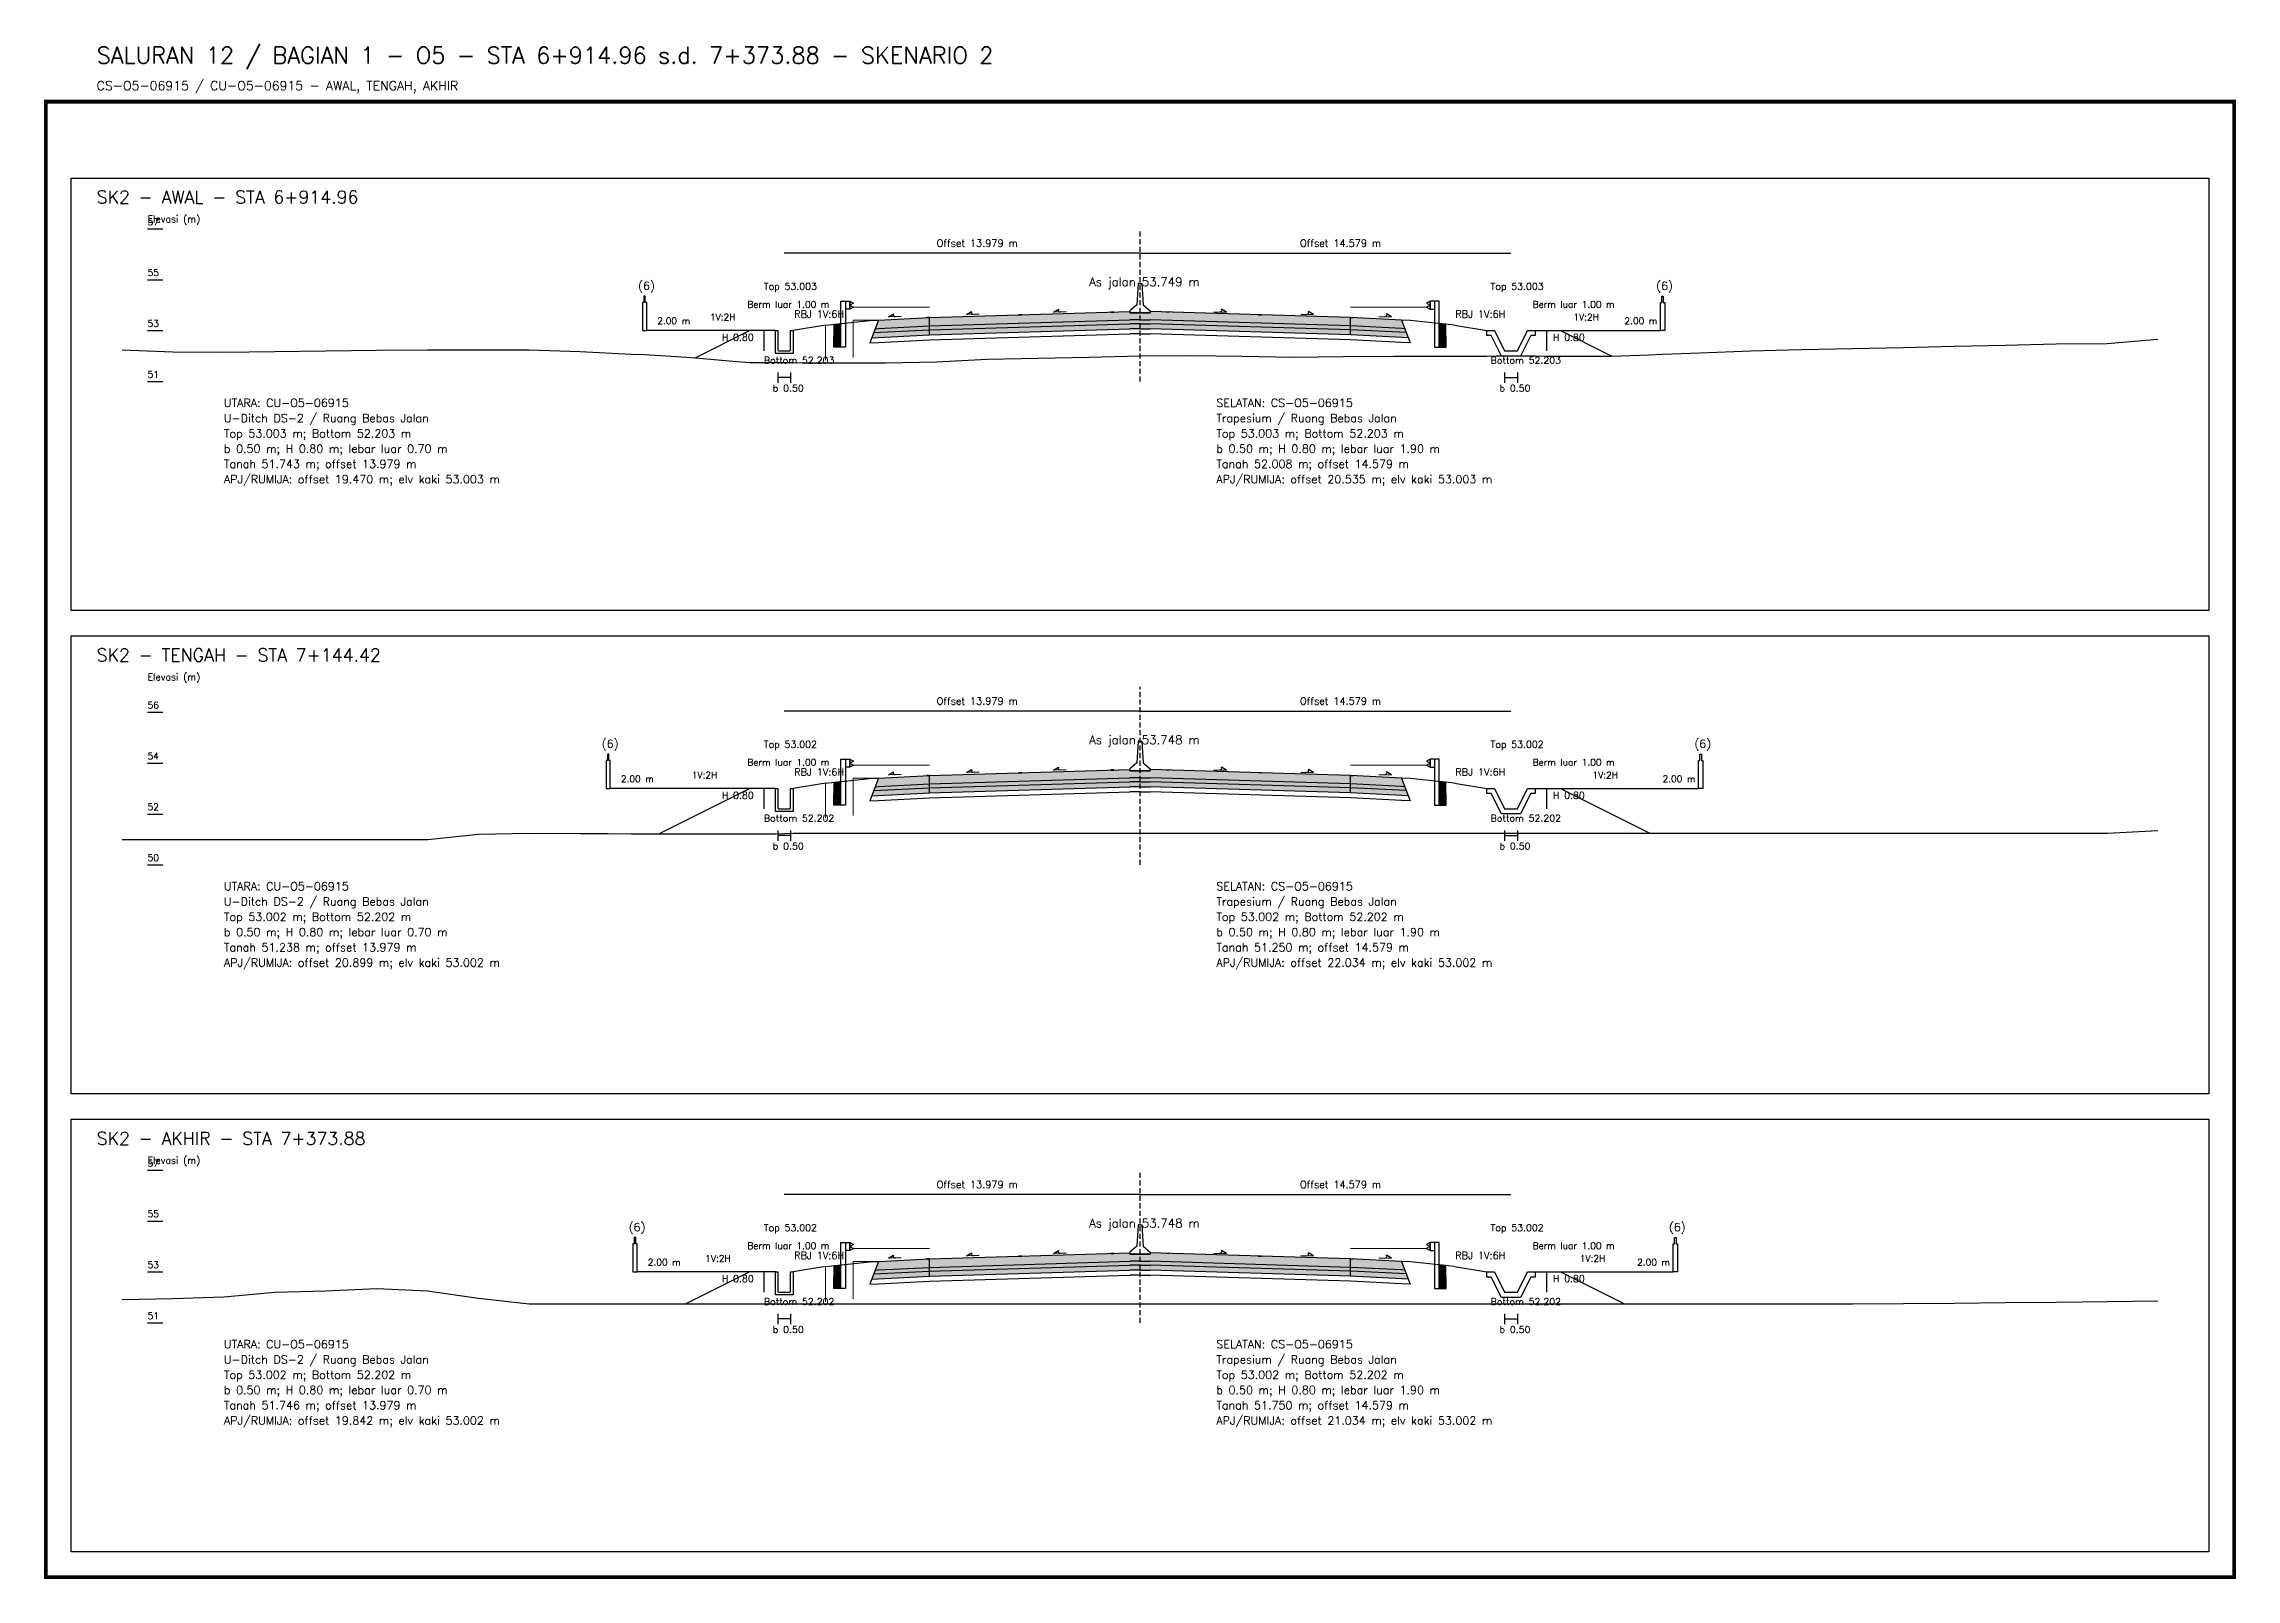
# Model space of a CAD drawing. Header units: metres. Extents: x -24715 to -24517, y 27498 to 30841.
# Drawn here: x -24603 to -24516.9, y 30506.7 to 30567.1 of the extents above; entities that cross this region are included whole.
import ezdxf

# ---------------------------------------------------------------- set-up
doc = ezdxf.new("R2010")
doc.units = ezdxf.units.M
doc.linetypes.add('PS_DASH', pattern=[0.3, 0.2, -0.1])
for name, color, linetype, lineweight in [('Dimensi', 230, 'Continuous', 20), ('GRS-ARSIR (HATCH)', 8, 'Continuous', 9), ('Guardrail', 20, 'Continuous', 30), ('HATCH - Beton ramping', 210, 'Continuous', 9), ('HATCH - LFA', 30, 'Continuous', 9), ('HATCH - Pavement', 50, 'Continuous', 9), ('Marka', 20, 'Continuous', 30), ('POT_ALL_GROUP', 2, 'Continuous', 70)]:
    doc.layers.add(name, color=color, linetype=linetype, lineweight=lineweight)
for name, color, linetype in [('POT_ALL_APJ', 2, 'Continuous'), ('POT_ALL_BORDER', 8, 'Continuous'), ('POT_ALL_CHANNEL2', 7, 'Continuous'), ('POT_ALL_DIM', 7, 'Continuous'), ('POT_ALL_GROUND', 1, 'Continuous'), ('POT_ALL_GUIDE', 8, 'Continuous'), ('POT_ALL_ROAD', 4, 'Continuous')]:
    doc.layers.add(name, color=color, linetype=linetype)
doc.styles.get("Standard").update_dxf_attribs({"font": 'simplex.shx'})

# ---------------------------------------------------------------- blocks, each defined once
blk = doc.blocks.new('JALAN_ASLI_TIPIKAL_2OKT_METER')
at = {"layer": 'Guardrail', "lineweight": 9}
h = blk.add_hatch(dxfattribs=at)
h.set_pattern_fill('JIS_LC_20', color=256, scale=0.002)
h.set_pattern_definition([(45, (-29.65569, -21.99233), (-0.02828427, 0.02828427), []), (45, (-29.65489, -21.99233), (-0.02828427, 0.02828427), [])])
h.paths.add_polyline_path([(-12.025, -1.394), (-11.753, -1.394), (-11.753, -0.471), (-12.018, -0.498)])
h = blk.add_hatch(dxfattribs=at)
h.set_pattern_fill('JIS_LC_20', color=256, scale=0.002)
h.set_pattern_definition([(45, (-29.40569, -21.99233), (-0.02828427, 0.02828427), []), (45, (-29.40489, -21.99233), (-0.02828427, 0.02828427), [])])
h.paths.add_polyline_path([(12.018, -0.498), (11.753, -0.471), (11.753, -1.394), (12.025, -1.394)])
at = {"layer": 'HATCH - Beton ramping'}
h = blk.add_hatch(dxfattribs=at)
h.set_pattern_fill('AR-CONC', color=256, scale=0.0005)
h.set_pattern_definition([(50, (-28.949556, -21.99233), (0.09109233, -0.00796954), [0.009525, -0.104775]), (355, (-28.94956, -21.99233), (-0.0176217, 0.09552842), [0.00762, -0.0838203]), (100.45144, (-28.941965, -21.992995), (0.07347062, 0.08755888), [0.008095, -0.08904512]), (46.1842, (-28.94956, -21.96693), (0.13553952, -0.02102116), [0.0142875, -0.1571625]), (96.63556, (-28.93826, -21.96868), (0.11870207, 0.12371306), [0.0121425, -0.1335678]), (351.18415, (-28.94956, -21.96693), (0.11870207, 0.12371306), [0.01143, -0.12572987]), (21, (-28.936856, -21.97328), (0.0758072, -0.0511326), [0.009525, -0.104775]), (326, (-28.93686, -21.97328), (0.03090101, 0.09209398), [0.00762, -0.08382]), (71.45144, (-28.93054, -21.97754), (0.1067082, 0.04096138), [0.008095, -0.08904497]), (37.5, (-28.949556, -21.99233), (0.001544302, 0.04227752), [0, -0.082804, 0, -0.08509, 0, -0.0841375]), (7.5, (-28.949556, -21.99233), (0.03340983, 0.05009029), [0, -0.048514, 0, -0.080899, 0, -0.0320675]), (327.5, (-28.977877, -21.99233), (0.067795298, -0.002864372), [0, -0.03175, 0, -0.09906, 0, -0.131445]), (317.5, (-28.990577, -21.99233), (0.07406459, 0.01271325), [0, -0.041275, 0, -0.065786, 0, -0.093345])])
h.paths.add_polyline_path([(-8.27, -0.566), (-10.401, -0.666), (-10.461, -0.826), (-8.27, -0.716)])
h.paths.add_polyline_path([(-0.4, -0.48), (0, -0.48), (0, -0.33), (-0.4, -0.33), (-8.27, -0.566), (-8.27, -0.716)])
h = blk.add_hatch(dxfattribs=at)
h.set_pattern_fill('AR-CONC', color=256, scale=0.0005)
h.set_pattern_definition([(50, (-28.699556, -21.99233), (0.09109233, -0.00796954), [0.009525, -0.104775]), (355, (-28.69956, -21.99233), (-0.01762171, 0.09552842), [0.00762, -0.0838203]), (100.45144, (-28.691965, -21.992995), (0.07347062, 0.08755888), [0.008095, -0.08904512]), (46.1842, (-28.69956, -21.96693), (0.13553952, -0.02102116), [0.0142875, -0.1571625]), (96.63556, (-28.68826, -21.96868), (0.11870207, 0.12371306), [0.0121425, -0.1335678]), (351.18415, (-28.69956, -21.96693), (0.11870207, 0.12371306), [0.01143, -0.12572987]), (21, (-28.686856, -21.97328), (0.0758072, -0.0511326), [0.009525, -0.104775]), (326, (-28.68686, -21.97328), (0.03090101, 0.09209398), [0.00762, -0.08382]), (71.45144, (-28.68054, -21.97754), (0.10670821, 0.04096138), [0.008095, -0.08904497]), (37.5, (-28.699556, -21.99233), (0.001544302, 0.04227752), [0, -0.082804, 0, -0.08509, 0, -0.0841375]), (7.5, (-28.699556, -21.99233), (0.03340983, 0.050090287), [0, -0.048514, 0, -0.080899, 0, -0.0320675]), (327.5, (-28.727877, -21.99233), (0.067795298, -0.002864372), [0, -0.03175, 0, -0.09906, 0, -0.131445]), (317.5, (-28.740577, -21.99233), (0.07406459, 0.012713246), [0, -0.041275, 0, -0.065786, 0, -0.093345])])
h.paths.add_polyline_path([(8.27, -0.566), (10.401, -0.666), (10.461, -0.826), (8.27, -0.716)])
h.paths.add_polyline_path([(0.4, -0.48), (0, -0.48), (0, -0.33), (0.4, -0.33), (8.27, -0.566), (8.27, -0.716)])
at = {"layer": 'HATCH - LFA'}
h = blk.add_hatch(dxfattribs=at)
h.set_pattern_fill('GRAVEL', color=256, scale=0.0075)
h.set_pattern_definition([(228.012788, (-28.812396, -21.801831), (-1.524, -1.7145), [0.0256291, -2.5372863]), (184.96974, (-28.829541, -21.820881), (2.2859999991, 0.1905000109), [0.04398035, -4.3540537]), (132.510447, (-28.873356, -21.824691), (1.9050000008, -2.0954999993), [0.0310111, -3.0701042]), (267.27369, (-28.947651, -21.872316), (0.1905000004, 3.81), [0.0400503, -3.9649828]), (292.833654, (-28.949556, -21.912321), (-0.9525, 2.286), [0.0392725, -3.8879856]), (357.27369, (-28.934316, -21.948516), (-3.81, 0.1905000004), [0.0400503, -3.9649828]), (37.69424, (-28.894311, -21.950421), (-2.4764999999, -1.9050000001), [0.0529645, -5.24348365]), (72.255328, (-28.852401, -21.918036), (1.3335000004, 4.1909999999), [0.050004, -4.95039425]), (121.429566, (-28.837161, -21.870411), (-1.5240000002, 2.4764999999), [0.040186, -3.9784159]), (175.23636, (-28.858116, -21.836121), (2.0955, -0.1905), [0.0458785, -2.2480453]), (222.397438, (-28.903836, -21.832311), (-2.2859999999, -2.0955000001), [0.05933084, -5.8737579]), (138.814075, (-28.759056, -21.874221), (-1.3335, 1.143), [0.0202503, -2.0047924]), (171.469234, (-28.774296, -21.860886), (2.4765, -0.3809999996), [0.03852615, -3.8140979]), (225, (-28.8124, -21.85517), (0, -0.1905), [0.0269407, -0.242467]), (203.19859, (-28.82573, -21.832311), (0.9525, 0.381), [0.0145081, -1.4362967]), (291.80141, (-28.839066, -21.838026), (-0.1905, 0.5715), [0.0205174, -1.0053565]), (30.96376, (-28.831446, -21.857076), (0.5715, 0.381), [0.033324, -1.0774724]), (161.56505, (-28.80287, -21.83993), (0.381, -0.1905), [0.0240965, -0.5783174]), (16.38954, (-28.949556, -21.838026), (1.905, 0.5715), [0.0337566, -3.341912]), (70.346176, (-28.917171, -21.828501), (-0.762, -2.0955), [0.0283199, -2.8036662]), (293.19859, (-28.80287, -21.801831), (-0.381, 0.9525), [0.029016, -1.4217888]), (343.61046, (-28.791441, -21.828501), (-1.905, 0.5715), [0.0337566, -3.341912]), (339.443955, (-28.949556, -21.956136), (-0.9525, 0.381), [0.0325526, -1.5950801]), (294.77514, (-28.919076, -21.967566), (-0.952500001, 2.0954999995), [0.0272754, -2.7002695]), (66.80141, (-28.800966, -21.992331), (0.381, 0.9525), [0.029016, -1.4217888]), (17.354025, (-28.789536, -21.965661), (-2.4765, -0.762), [0.0319337, -3.1614282]), (69.443955, (-28.89431, -21.992331), (-0.381, -0.9525), [0.0162763, -1.6113564]), (101.30993, (-28.812396, -21.99233), (-0.1905, 0.762), [0.0097136, -0.9616496]), (165.96376, (-28.8143, -21.982806), (0.5715, -0.1905), [0.0392725, -0.7461791]), (186.009006, (-28.852401, -21.973281), (1.905, 0.1905), [0.036395, -3.6031024]), (303.69007, (-28.831446, -21.87422), (-0.1905, 0.381), [0.0274743, -0.6593832]), (353.157227, (-28.816206, -21.897081), (3.2385, -0.3809999998), [0.0479668, -4.7487007]), (60.945396, (-28.76858, -21.902796), (-0.762, -1.3335), [0.0196131, -1.9417044]), (90, (-28.75906, -21.88565), (-0.1905, 0.1905), [0.01143, -0.17907]), (120.256437, (-28.856211, -21.967566), (0.762, -1.3335), [0.026465, -2.6200456]), (48.012787, (-28.869546, -21.944706), (1.524, 1.7145), [0.0512582, -2.5116572]), (0, (-28.83526, -21.9066), (0.1905, 0.1905), [0.04953, -0.14097]), (325.304846, (-28.785726, -21.906606), (1.9050000007, -1.333499999), [0.0301207, -2.9819488]), (254.0546, (-28.76096, -21.92375), (-0.1905, -0.762), [0.0277372, -1.3591238]), (207.645975, (-28.768581, -21.950421), (-3.6195000001, -1.9049999997), [0.0451609, -4.4709348]), (175.426079, (-28.808586, -21.971376), (-2.4765, 0.1905), [0.0477772, -4.7299385])])
h.paths.add_polyline_path([(-8.27, -0.716), (-10.461, -0.826), (-10.54, -1.03), (-8.27, -0.916)])
h.paths.add_polyline_path([(-0.4, -0.68), (0, -0.68), (0, -0.48), (-0.4, -0.48), (-8.27, -0.716), (-8.27, -0.916)])
h = blk.add_hatch(dxfattribs=at)
h.set_pattern_fill('GRAVEL', color=256, scale=0.0075)
h.set_pattern_definition([(228.012788, (-28.562396, -21.801831), (-1.524, -1.7145), [0.0256291, -2.5372863]), (184.96974, (-28.579541, -21.820881), (2.2859999991, 0.1905000109), [0.04398035, -4.3540537]), (132.510447, (-28.623356, -21.824691), (1.9050000008, -2.0954999993), [0.0310111, -3.0701042]), (267.27369, (-28.697651, -21.872316), (0.1905000004, 3.81), [0.04005034, -3.9649828]), (292.833654, (-28.699556, -21.912321), (-0.9525, 2.286), [0.0392725, -3.8879856]), (357.27369, (-28.684316, -21.948516), (-3.81, 0.1905000004), [0.04005034, -3.9649828]), (37.69424, (-28.644311, -21.950421), (-2.4764999999, -1.9050000001), [0.0529645, -5.24348365]), (72.255328, (-28.602401, -21.918036), (1.3335000004, 4.1909999999), [0.050004, -4.95039425]), (121.429566, (-28.587161, -21.870411), (-1.5240000002, 2.4764999999), [0.040186, -3.9784159]), (175.23636, (-28.608116, -21.836121), (2.0955, -0.1905000003), [0.0458785, -2.2480453]), (222.397438, (-28.653836, -21.832311), (-2.2859999999, -2.0955000001), [0.05933084, -5.87375794]), (138.814075, (-28.509056, -21.874221), (-1.3335, 1.143), [0.02025034, -2.0047924]), (171.469234, (-28.524296, -21.860886), (2.4765, -0.3809999996), [0.03852615, -3.8140979]), (225, (-28.5624, -21.85517), (0, -0.1905), [0.0269407, -0.242467]), (203.19859, (-28.57573, -21.832311), (0.9525, 0.381), [0.0145081, -1.4362967]), (291.80141, (-28.589066, -21.838026), (-0.1905, 0.5715), [0.0205174, -1.0053565]), (30.96376, (-28.581446, -21.857076), (0.5715, 0.381), [0.033324, -1.0774724]), (161.56505, (-28.55287, -21.83993), (0.381, -0.1905), [0.0240965, -0.57831736]), (16.38954, (-28.699556, -21.838026), (1.905, 0.5715), [0.0337566, -3.341912]), (70.346176, (-28.667171, -21.828501), (-0.762, -2.0955), [0.0283199, -2.8036662]), (293.19859, (-28.55287, -21.801831), (-0.381, 0.9525), [0.029016, -1.4217888]), (343.61046, (-28.541441, -21.828501), (-1.905, 0.5714999999), [0.0337566, -3.341912]), (339.443955, (-28.699556, -21.956136), (-0.9525, 0.381), [0.03255264, -1.5950801]), (294.77514, (-28.669076, -21.967566), (-0.952500001, 2.0954999995), [0.0272754, -2.7002695]), (66.80141, (-28.550966, -21.992331), (0.381, 0.9525), [0.029016, -1.4217888]), (17.354025, (-28.539536, -21.965661), (-2.4765, -0.7620000002), [0.0319337, -3.1614282]), (69.443955, (-28.64431, -21.992331), (-0.381, -0.9525), [0.0162763, -1.6113564]), (101.30993, (-28.562396, -21.99233), (-0.1905, 0.762), [0.0097136, -0.9616496]), (165.96376, (-28.5643, -21.982806), (0.5715, -0.1905), [0.0392725, -0.7461791]), (186.009006, (-28.602401, -21.973281), (1.905, 0.1905), [0.036395, -3.6031024]), (303.69007, (-28.581446, -21.87422), (-0.1905, 0.381), [0.0274743, -0.6593832]), (353.157227, (-28.566206, -21.897081), (3.2385, -0.3809999998), [0.04796676, -4.7487007]), (60.945396, (-28.51858, -21.902796), (-0.762, -1.3335), [0.0196131, -1.9417044]), (90, (-28.50906, -21.88565), (-0.1905, 0.1905), [0.01143, -0.17907]), (120.256437, (-28.606211, -21.967566), (0.762, -1.3335), [0.026465, -2.62004556]), (48.012787, (-28.619546, -21.944706), (1.524, 1.7145), [0.0512582, -2.5116572]), (0, (-28.58526, -21.9066), (0.1905, 0.1905), [0.04953, -0.14097]), (325.304846, (-28.535726, -21.906606), (1.9050000007, -1.333499999), [0.0301207, -2.98194875]), (254.054604, (-28.51096, -21.92375), (-0.1905, -0.762), [0.0277372, -1.35912375]), (207.645975, (-28.518581, -21.950421), (-3.6195000001, -1.9049999997), [0.0451609, -4.4709348]), (175.426079, (-28.558586, -21.971376), (-2.4765, 0.1905), [0.0477772, -4.7299385])])
h.paths.add_polyline_path([(8.27, -0.716), (10.461, -0.826), (10.54, -1.03), (8.27, -0.916)])
h.paths.add_polyline_path([(0.4, -0.68), (0, -0.68), (0, -0.48), (0.4, -0.48), (8.27, -0.716), (8.27, -0.916)])
at = {"layer": 'HATCH - Pavement'}
h = blk.add_hatch(dxfattribs=at)
h.set_pattern_fill('AR-CONC', color=256, scale=0.001)
h.set_pattern_definition([(50, (-89.43046, -52.62889), (0.18218467, -0.01593909), [0.01905, -0.20955]), (355, (-89.43046, -52.6289), (-0.03524342, 0.19105685), [0.01524, -0.1676406]), (100.45144, (-89.41528, -52.63022), (0.14694125, 0.17511775), [0.01619, -0.17809024]), (46.1842, (-89.43046, -52.5781), (0.27107904, -0.04204233), [0.028575, -0.314325]), (96.63556, (-89.40787, -52.5816), (0.23740413, 0.2474261), [0.024285, -0.2671356]), (351.18415, (-89.43046, -52.5781), (0.2374041, 0.2474261), [0.02286, -0.2514597]), (21, (-89.40506, -52.59079), (0.1516144, -0.1022652), [0.01905, -0.20955]), (326, (-89.40506, -52.5908), (0.06180203, 0.18418797), [0.01524, -0.16764]), (71.45144, (-89.39243, -52.59931), (0.21341642, 0.08192277), [0.01619, -0.17808994]), (37.5, (-89.43046, -52.62889), (0.003088603, 0.08455504), [0, -0.165608, 0, -0.17018, 0, -0.168275]), (7.5, (-89.43046, -52.62889), (0.06681966, 0.100180575), [0, -0.097028, 0, -0.161798, 0, -0.064135]), (327.5, (-89.4871, -52.62889), (0.135590595, -0.005728744), [0, -0.0635, 0, -0.19812, 0, -0.26289]), (317.5, (-89.5125, -52.62889), (0.14812918, 0.02542649), [0, -0.08255, 0, -0.131572, 0, -0.18669])])
h.paths.add_polyline_path([(-8.27, -0.236), (-10.27, -0.336), (-10.401, -0.673), (-10.27, -0.666), (-8.27, -0.566)])
h.paths.add_polyline_path([(-0.4, -0.33), (0, -0.33), (0, 0), (-0.4, 0), (-8.27, -0.236), (-8.27, -0.566)])
h = blk.add_hatch(dxfattribs=at)
h.set_pattern_fill('AR-CONC', color=256, scale=0.001)
h.set_pattern_definition([(50, (-89.18046, -52.62889), (0.18218467, -0.01593909), [0.01905, -0.20955]), (355, (-89.18046, -52.6289), (-0.03524342, 0.19105685), [0.01524, -0.16764058]), (100.45144, (-89.16528, -52.63022), (0.14694125, 0.17511775), [0.01619, -0.17809024]), (46.1842, (-89.18046, -52.5781), (0.27107904, -0.04204233), [0.028575, -0.314325]), (96.63556, (-89.15787, -52.5816), (0.23740413, 0.2474261), [0.024285, -0.2671356]), (351.18415, (-89.18046, -52.5781), (0.2374041, 0.2474261), [0.02286, -0.2514597]), (21, (-89.15506, -52.59079), (0.1516144, -0.1022652), [0.01905, -0.20955]), (326, (-89.15506, -52.5908), (0.06180203, 0.18418797), [0.01524, -0.16764]), (71.45144, (-89.14243, -52.59931), (0.21341642, 0.08192277), [0.01619, -0.17808994]), (37.5, (-89.18046, -52.62889), (0.003088603, 0.08455504), [0, -0.165608, 0, -0.17018, 0, -0.168275]), (7.5, (-89.18046, -52.62889), (0.06681966, 0.100180575), [0, -0.097028, 0, -0.161798, 0, -0.064135]), (327.5, (-89.2371, -52.62889), (0.135590595, -0.005728744), [0, -0.0635, 0, -0.19812, 0, -0.26289]), (317.5, (-89.2625, -52.62889), (0.14812918, 0.02542649), [0, -0.08255, 0, -0.131572, 0, -0.18669])])
h.paths.add_polyline_path([(8.27, -0.236), (10.27, -0.336), (10.401, -0.673), (10.27, -0.666), (8.27, -0.566)])
h.paths.add_polyline_path([(0.4, -0.33), (0, -0.33), (0, 0), (0.4, 0), (8.27, -0.236), (8.27, -0.566)])
at = {"layer": 'Marka'}
h = blk.add_hatch(color=256, dxfattribs=at)
h.dxf.hatch_style = 1
h.paths.add_polyline_path([(-8.27, -0.23), (-8.39, -0.236), (-8.39, -0.242), (-8.27, -0.236)])
h.paths.add_polyline_path([(-4.65, -0.122), (-4.77, -0.125), (-4.77, -0.131), (-4.65, -0.128)])
h.paths.add_polyline_path([(-1.03, -0.019), (-1.03, -0.013), (-1.15, -0.017), (-1.15, -0.023)])
h = blk.add_hatch(color=256, dxfattribs=at)
h.dxf.hatch_style = 1
h.paths.add_polyline_path([(8.27, -0.23), (8.39, -0.236), (8.39, -0.242), (8.27, -0.236)])
h.paths.add_polyline_path([(4.65, -0.122), (4.77, -0.125), (4.77, -0.131), (4.65, -0.128)])
h.paths.add_polyline_path([(1.03, -0.019), (1.03, -0.013), (1.15, -0.017), (1.15, -0.023)])
for p, q in [((-8.27, -0.236), (-0.4, 0)), ((8.27, -0.236), (0.4, 0)), ((-12.353, -0.533), (-10.622, -0.354)), ((-10.27, -0.336), (-10.62, -1.234)), ((-10.62, -0.354), (-10.27, -0.336)), ((-10.461, -0.826), (-8.27, -0.716)), ((-10.401, -0.673), (-10.27, -0.666)), ((-10.27, -0.336), (-8.27, -0.236)), ((-10.27, -0.666), (-8.27, -0.566)), ((-8.27, -0.916), (-8.27, -0.236)), ((-8.27, -0.566), (-0.4, -0.33)), ((-8.27, -0.716), (-0.4, -0.48)), ((-8.27, -0.916), (-0.4, -0.68)), ((0, -0.05), (-0.4, -0.05)), ((0, -0.33), (-0.4, -0.33)), ((0, -0.48), (-0.4, -0.48)), ((0, -0.68), (-0.4, -0.68)), ((0, -0.05), (0.4, -0.05)), ((0, -0.33), (0.4, -0.33)), ((0, -0.48), (0.4, -0.48)), ((0, -0.68), (0.4, -0.68)), ((8.27, -0.566), (0.4, -0.33)), ((8.27, -0.716), (0.4, -0.48)), ((8.27, -0.916), (0.4, -0.68)), ((8.27, -0.916), (8.27, -0.236)), ((10.27, -0.336), (8.27, -0.236)), ((10.27, -0.666), (8.27, -0.566)), ((10.461, -0.826), (8.27, -0.716)), ((10.27, -0.336), (10.62, -1.234)), ((10.62, -0.354), (10.27, -0.336)), ((10.401, -0.673), (10.27, -0.666)), ((12.353, -0.533), (10.622, -0.354)), ((-10.62, -1.234), (-10.27, -1.216)), ((-10.54, -1.03), (-8.27, -0.916)), ((-10.27, -1.216), (-8.27, -1.116)), ((-8.27, -1.116), (-0.4, -0.88)), ((0, -0.88), (-0.4, -0.88)), ((0, -0.88), (0.4, -0.88)), ((8.27, -1.116), (0.4, -0.88)), ((10.54, -1.03), (8.27, -0.916)), ((10.27, -1.216), (8.27, -1.116)), ((10.62, -1.234), (10.27, -1.216))]:
    blk.add_line(p, q)
for points in [[(0, 1.11), (-0.075, 1.11), (-0.125, 0.27), (-0.4, 0.03), (-0.4, -0.05), (0, -0.05)], [(0, 1.11), (0.075, 1.11), (0.125, 0.27), (0.4, 0.03), (0.4, -0.05), (0, -0.05)], [(-6.818, -0.116), (-6.616, 0)], [(-3.401, -0.02), (-3.199, 0.096)], [(3.401, -0.02), (3.199, 0.096)], [(6.818, -0.116), (6.616, 0)], [(-9.887, -0.208), (-9.686, -0.092)], [(-9.387, -0.193), (-9.887, -0.208)], [(-6.318, -0.101), (-6.818, -0.116)], [(-2.901, -0.005), (-3.401, -0.02)], [(2.901, -0.005), (3.401, -0.02)], [(6.318, -0.101), (6.818, -0.116)], [(9.387, -0.193), (9.887, -0.208)], [(9.887, -0.208), (9.686, -0.092)]]:
    blk.add_lwpolyline(points)
for centre, start, end in [((-6.556, -0.037), 148.28164, 271.71836), ((-3.139, 0.059), 148.28164, 271.71836), ((3.139, 0.059), 268.28164, 31.71836), ((6.556, -0.037), 268.28164, 31.71836), ((-9.625, -0.129), 148.28164, 271.71836), ((9.625, -0.129), 268.28164, 31.71836)]:
    blk.add_arc(centre, 0.0711, start, end)
at = {"layer": 'Dimensi'}
for p, q in [((-8.27, 0.168), (-11.27, 0.168)), ((8.27, 0.168), (11.27, 0.168))]:
    blk.add_line(p, q, dxfattribs=at)
at = {"layer": 'GRS-ARSIR (HATCH)'}
for p, q in [((-12.353, -0.533), (-12.353, -1.909)), ((-11.27, -0.336), (-11.27, -1.803)), ((-10.27, -0.336), (-11.27, -0.336))]:
    blk.add_line(p, q, dxfattribs=at)
at = {"layer": 'Guardrail'}
for points in [[(-11.753, -1.394), (-11.753, 0.406), (-11.575, 0.406), (-11.575, -1.394), (-11.753, -1.394)], [(-11.575, 0.406), (-11.397, 0.406), (-11.397, 0.094), (-11.575, 0.094)], [(-11.397, 0.25), (-11.397, 0.406), (-11.262, 0.328), (-11.397, 0.25)], [(-11.397, 0.094), (-11.397, 0.25), (-11.262, 0.172), (-11.397, 0.094)], [(11.397, 0.25), (11.397, 0.406), (11.262, 0.328), (11.397, 0.25)], [(11.397, 0.094), (11.397, 0.25), (11.262, 0.172), (11.397, 0.094)], [(11.575, 0.406), (11.397, 0.406), (11.397, 0.094), (11.575, 0.094)], [(11.753, -1.394), (11.753, 0.406), (11.575, 0.406), (11.575, -1.394), (11.753, -1.394)], [(-11.575, -1.394), (-12.025, -1.394), (-12.018, -0.498), (-11.568, -0.453), (-11.575, -1.394)], [(11.575, -1.394), (12.025, -1.394), (12.018, -0.498), (11.568, -0.453), (11.575, -1.394)]]:
    blk.add_lwpolyline(points, dxfattribs=at)
at = {"layer": 'Marka'}
for points in [[(-8.39, -0.242), (-8.27, -0.236), (-8.27, -0.23), (-8.39, -0.236), (-8.39, -0.242)], [(8.39, -0.242), (8.27, -0.236), (8.27, -0.23), (8.39, -0.236), (8.39, -0.242)]]:
    blk.add_lwpolyline(points, dxfattribs=at)
for points in [[(-4.65, -0.122), (-4.77, -0.125), (-4.77, -0.131), (-4.65, -0.128)], [(-1.03, -0.013), (-1.15, -0.017), (-1.15, -0.023), (-1.03, -0.019)], [(1.03, -0.013), (1.15, -0.017), (1.15, -0.023), (1.03, -0.019)], [(4.65, -0.122), (4.77, -0.125), (4.77, -0.131), (4.65, -0.128)]]:
    blk.add_lwpolyline(points, close=True, dxfattribs=at)

msp = doc.modelspace()

# ---------------------------------------------------------------- linework, layer by layer
at = {"layer": 'POT_ALL_APJ', "linetype": 'Continuous'}
for points in [[(-24579.49099, 30556.92916), (-24579.49099, 30555.82475), (-24579.32099, 30555.82475), (-24579.32099, 30556.92916), (-24579.37599, 30556.92916), (-24579.37599, 30557.17916), (-24579.40599, 30557.17916), (-24579.43599, 30557.17916), (-24579.43599, 30556.92916), (-24579.49099, 30556.92916)], [(-24539.31577, 30556.92916), (-24539.31577, 30555.82475), (-24539.48577, 30555.82475), (-24539.48577, 30556.92916), (-24539.43077, 30556.92916), (-24539.43077, 30557.17916), (-24539.40077, 30557.17916), (-24539.37077, 30557.17916), (-24539.37077, 30556.92916), (-24539.31577, 30556.92916)], [(-24575.26451, 30555.82475), (-24579.32099, 30555.82475)], [(-24543.40675, 30555.82475), (-24539.48577, 30555.82475)], [(-24580.9197, 30538.92869), (-24580.9197, 30537.82428), (-24580.7497, 30537.82428), (-24580.7497, 30538.92869), (-24580.8047, 30538.92869), (-24580.8047, 30539.17869), (-24580.8347, 30539.17869), (-24580.8647, 30539.17869), (-24580.8647, 30538.92869), (-24580.9197, 30538.92869)], [(-24537.81675, 30538.92869), (-24537.81675, 30537.82428), (-24537.98675, 30537.82428), (-24537.98675, 30538.92869), (-24537.93175, 30538.92869), (-24537.93175, 30539.17869), (-24537.90175, 30539.17869), (-24537.87175, 30539.17869), (-24537.87175, 30538.92869), (-24537.81675, 30538.92869)], [(-24575.26451, 30537.82428), (-24580.7497, 30537.82428)], [(-24543.40675, 30537.82428), (-24537.98675, 30537.82428)], [(-24579.86306, 30519.92823), (-24579.86306, 30518.82382), (-24579.69306, 30518.82382), (-24579.69306, 30519.92823), (-24579.74806, 30519.92823), (-24579.74806, 30520.17823), (-24579.77806, 30520.17823), (-24579.80806, 30520.17823), (-24579.80806, 30519.92823), (-24579.86306, 30519.92823)], [(-24538.81626, 30519.92823), (-24538.81626, 30518.82382), (-24538.98626, 30518.82382), (-24538.98626, 30519.92823), (-24538.93126, 30519.92823), (-24538.93126, 30520.17823), (-24538.90126, 30520.17823), (-24538.87126, 30520.17823), (-24538.87126, 30519.92823), (-24538.81626, 30519.92823)], [(-24575.26451, 30518.82382), (-24579.69306, 30518.82382)], [(-24543.40675, 30518.82382), (-24538.98626, 30518.82382)]]:
    msp.add_lwpolyline(points, dxfattribs=at)
at = {"layer": 'POT_ALL_BORDER', "linetype": 'Continuous'}
for points in [[(-24601.93563, 30561.82182), (-24517.93563, 30561.82182), (-24517.93563, 30544.82182), (-24601.93563, 30544.82182), (-24601.93563, 30561.82182)], [(-24601.93563, 30543.82182), (-24517.93563, 30543.82182), (-24517.93563, 30525.82182), (-24601.93563, 30525.82182), (-24601.93563, 30543.82182)], [(-24601.93563, 30524.82182), (-24517.93563, 30524.82182), (-24517.93563, 30507.82182), (-24601.93563, 30507.82182), (-24601.93563, 30524.82182)]]:
    msp.add_lwpolyline(points, dxfattribs=at)
at = {"layer": 'POT_ALL_CHANNEL2', "linetype": 'Continuous'}
for points in [[(-24573.66451, 30555.82475), (-24573.56451, 30555.82475), (-24573.56451, 30554.92475), (-24574.26451, 30554.92475), (-24574.26451, 30555.82475), (-24574.16451, 30555.82475), (-24574.16451, 30555.05475), (-24574.13451, 30555.02475), (-24573.69451, 30555.02475), (-24573.66451, 30555.05475), (-24573.66451, 30555.82475)], [(-24546.30675, 30555.82475), (-24546.00675, 30555.82475), (-24545.60675, 30555.02475), (-24545.10675, 30555.02475), (-24544.70675, 30555.82475), (-24544.40675, 30555.82475), (-24544.40675, 30555.62475), (-24544.58314, 30555.62475), (-24544.98314, 30554.82475), (-24545.73036, 30554.82475), (-24546.13036, 30555.62475), (-24546.30675, 30555.62475), (-24546.30675, 30555.82475)], [(-24573.66451, 30537.82428), (-24573.56451, 30537.82428), (-24573.56451, 30536.92428), (-24574.26451, 30536.92428), (-24574.26451, 30537.82428), (-24574.16451, 30537.82428), (-24574.16451, 30537.05428), (-24574.13451, 30537.02428), (-24573.69451, 30537.02428), (-24573.66451, 30537.05428), (-24573.66451, 30537.82428)], [(-24546.30675, 30537.82428), (-24546.00675, 30537.82428), (-24545.60675, 30537.02428), (-24545.10675, 30537.02428), (-24544.70675, 30537.82428), (-24544.40675, 30537.82428), (-24544.40675, 30537.62428), (-24544.58314, 30537.62428), (-24544.98314, 30536.82428), (-24545.73036, 30536.82428), (-24546.13036, 30537.62428), (-24546.30675, 30537.62428), (-24546.30675, 30537.82428)], [(-24573.66451, 30518.82382), (-24573.56451, 30518.82382), (-24573.56451, 30517.92382), (-24574.26451, 30517.92382), (-24574.26451, 30518.82382), (-24574.16451, 30518.82382), (-24574.16451, 30518.05382), (-24574.13451, 30518.02382), (-24573.69451, 30518.02382), (-24573.66451, 30518.05382), (-24573.66451, 30518.82382)], [(-24546.30675, 30518.82382), (-24546.00675, 30518.82382), (-24545.60675, 30518.02382), (-24545.10675, 30518.02382), (-24544.70675, 30518.82382), (-24544.40675, 30518.82382), (-24544.40675, 30518.62382), (-24544.58314, 30518.62382), (-24544.98314, 30517.82382), (-24545.73036, 30517.82382), (-24546.13036, 30518.62382), (-24546.30675, 30518.62382), (-24546.30675, 30518.82382)]]:
    msp.add_lwpolyline(points, dxfattribs=at)
at = {"layer": 'POT_ALL_DIM', "linetype": 'Continuous'}
for points in [[(-24559.93563, 30558.87075), (-24573.91451, 30558.87075)], [(-24559.93563, 30558.87075), (-24545.35675, 30558.87075)], [(-24574.71451, 30555.82475), (-24574.71451, 30555.02475)], [(-24543.95675, 30555.82475), (-24543.95675, 30555.02475)], [(-24574.16451, 30554.17475), (-24574.16451, 30553.77475)], [(-24573.66451, 30553.97475), (-24574.16451, 30553.97475)], [(-24573.66451, 30554.17475), (-24573.66451, 30553.77475)], [(-24545.60675, 30554.17475), (-24545.60675, 30553.77475)], [(-24545.60675, 30553.97475), (-24545.10675, 30553.97475)], [(-24545.10675, 30554.17475), (-24545.10675, 30553.77475)], [(-24559.93563, 30540.87028), (-24573.91451, 30540.87028)], [(-24559.93563, 30540.87028), (-24545.35675, 30540.87028)], [(-24574.71451, 30537.82428), (-24574.71451, 30537.02428)], [(-24543.95675, 30537.82428), (-24543.95675, 30537.02428)], [(-24574.16451, 30536.17428), (-24574.16451, 30535.77428)], [(-24573.66451, 30535.97428), (-24574.16451, 30535.97428)], [(-24573.66451, 30536.17428), (-24573.66451, 30535.77428)], [(-24545.60675, 30536.17428), (-24545.60675, 30535.77428)], [(-24545.60675, 30535.97428), (-24545.10675, 30535.97428)], [(-24545.10675, 30536.17428), (-24545.10675, 30535.77428)], [(-24559.93563, 30521.86982), (-24573.91451, 30521.86982)], [(-24559.93563, 30521.86982), (-24545.35675, 30521.86982)], [(-24574.71451, 30518.82382), (-24574.71451, 30518.02382)], [(-24543.95675, 30518.82382), (-24543.95675, 30518.02382)], [(-24574.16451, 30517.17382), (-24574.16451, 30516.77382)], [(-24573.66451, 30516.97382), (-24574.16451, 30516.97382)], [(-24573.66451, 30517.17382), (-24573.66451, 30516.77382)], [(-24545.60675, 30517.17382), (-24545.60675, 30516.77382)], [(-24545.60675, 30516.97382), (-24545.10675, 30516.97382)], [(-24545.10675, 30517.17382), (-24545.10675, 30516.77382)]]:
    msp.add_lwpolyline(points, dxfattribs=at)
at = {"layer": 'POT_ALL_GROUND', "linetype": 'Continuous'}
for points in [[(-24599.93563, 30555.07182), (-24597.93563, 30554.99162), (-24595.93563, 30554.97989), (-24593.93563, 30555.0033), (-24591.93563, 30555.03305), (-24589.93563, 30555.05389), (-24587.93563, 30555.06576), (-24585.93563, 30555.07182), (-24583.93563, 30555.07182), (-24581.93563, 30554.99782), (-24579.93563, 30554.90335), (-24579.40599, 30554.87834), (-24577.93563, 30554.79888), (-24577.40599, 30554.75399), (-24575.93563, 30554.626), (-24575.26451, 30554.57136), (-24574.26451, 30554.56618), (-24573.93563, 30554.56531), (-24573.91451, 30554.56525), (-24573.56451, 30554.56432), (-24573.20555, 30554.56336), (-24572.2889, 30554.56194), (-24571.93563, 30554.56254), (-24569.93563, 30554.56274), (-24567.93563, 30554.5954), (-24565.93563, 30554.70464), (-24563.93563, 30554.74195), (-24561.93563, 30554.78468), (-24559.93563, 30554.82603), (-24557.93563, 30554.84005), (-24555.93563, 30554.82223), (-24553.93563, 30554.77919), (-24551.93563, 30554.8071), (-24549.93563, 30554.81901), (-24547.93563, 30554.81631), (-24547.58236, 30554.81848), (-24546.66571, 30554.82363), (-24546.30675, 30554.82543), (-24545.93563, 30554.82729), (-24545.35675, 30554.83004), (-24544.40675, 30554.82585), (-24543.93563, 30554.82347), (-24543.40675, 30554.82182), (-24541.93563, 30554.82182), (-24541.40077, 30554.82182), (-24539.93563, 30554.86648), (-24539.40077, 30554.891), (-24537.93563, 30554.95137), (-24535.93563, 30555.02873), (-24533.93563, 30555.07588), (-24531.93563, 30555.11449), (-24529.93563, 30555.16282), (-24527.93563, 30555.20881), (-24525.93563, 30555.25656), (-24523.93563, 30555.30432), (-24521.93563, 30555.3211), (-24519.93563, 30555.48443)], [(-24599.93563, 30535.81901), (-24597.93563, 30535.81922), (-24595.93563, 30535.81923), (-24593.93563, 30535.81868), (-24591.93563, 30535.81968), (-24589.93563, 30535.82068), (-24587.93563, 30535.82415), (-24585.93563, 30536.02947), (-24583.93563, 30536.07182), (-24581.93563, 30536.06085), (-24580.8347, 30536.05303), (-24579.93563, 30536.04683), (-24578.8347, 30536.03923), (-24577.93563, 30536.04271), (-24575.93563, 30536.0416), (-24575.26451, 30536.04113), (-24574.26451, 30536.04043), (-24573.93563, 30536.05876), (-24573.91451, 30536.06022), (-24573.56451, 30536.07182), (-24573.20555, 30536.07182), (-24572.2889, 30536.07182), (-24571.93563, 30536.07182), (-24569.93563, 30536.07182), (-24567.93563, 30536.07182), (-24565.93563, 30536.07181), (-24563.93563, 30536.0718), (-24561.93563, 30536.07179), (-24559.93563, 30536.07178), (-24557.93563, 30536.07177), (-24555.93563, 30536.07176), (-24553.93563, 30536.07177), (-24551.93563, 30536.07177), (-24549.93563, 30536.07177), (-24547.93563, 30536.07176), (-24547.58236, 30536.07176), (-24546.66571, 30536.07176), (-24546.30675, 30536.07176), (-24545.93563, 30536.07176), (-24545.35675, 30536.07176), (-24544.40675, 30536.07176), (-24543.93563, 30536.07177), (-24543.40675, 30536.07178), (-24541.93563, 30536.07179), (-24539.93563, 30536.07181), (-24539.90175, 30536.07181), (-24537.93563, 30536.07182), (-24537.90175, 30536.07182), (-24535.93563, 30536.07182), (-24533.93563, 30536.07181), (-24531.93563, 30536.07181), (-24529.93563, 30536.07181), (-24527.93563, 30536.07181), (-24525.93563, 30536.07181), (-24523.93563, 30536.07181), (-24521.93563, 30536.07181), (-24519.93563, 30536.17755)], [(-24599.93563, 30517.73973), (-24597.93563, 30517.77393), (-24595.93563, 30517.84767), (-24593.93563, 30518.03144), (-24591.93563, 30518.08428), (-24589.93563, 30518.16775), (-24587.93563, 30518.07857), (-24585.93563, 30517.79444), (-24583.93563, 30517.57176), (-24581.93563, 30517.57023), (-24579.93563, 30517.56869), (-24579.77806, 30517.56857), (-24577.93563, 30517.56716), (-24577.77806, 30517.56704), (-24575.93563, 30517.56661), (-24575.26451, 30517.56714), (-24574.26451, 30517.56792), (-24573.93563, 30517.56817), (-24573.91451, 30517.56819), (-24573.56451, 30517.56846), (-24573.20555, 30517.56874), (-24572.2889, 30517.56954), (-24571.93563, 30517.57006), (-24569.93563, 30517.57169), (-24567.93563, 30517.5714), (-24565.93563, 30517.5714), (-24563.93563, 30517.57112), (-24561.93563, 30517.57068), (-24559.93563, 30517.57084), (-24557.93563, 30517.57146), (-24555.93563, 30517.57182), (-24553.93563, 30517.57182), (-24551.93563, 30517.57182), (-24549.93563, 30517.57182), (-24547.93563, 30517.5717), (-24547.58236, 30517.57165), (-24546.66571, 30517.57155), (-24546.30675, 30517.5715), (-24545.93563, 30517.57146), (-24545.35675, 30517.57139), (-24544.40675, 30517.57128), (-24543.93563, 30517.57123), (-24543.40675, 30517.57117), (-24541.93563, 30517.57102), (-24540.90126, 30517.57112), (-24539.93563, 30517.57123), (-24538.90126, 30517.57135), (-24537.93563, 30517.57147), (-24535.93563, 30517.5717), (-24533.93563, 30517.57195), (-24531.93563, 30517.57206), (-24529.93563, 30517.58043), (-24527.93563, 30517.60048), (-24525.93563, 30517.62053), (-24523.93563, 30517.64057), (-24521.93563, 30517.66059), (-24519.93563, 30517.6806)]]:
    msp.add_lwpolyline(points, dxfattribs=at)
at = {"layer": 'POT_ALL_GROUP', "linetype": 'Continuous', "lineweight": 70, "const_width": 0.15}
msp.add_lwpolyline([(-24602.93563, 30564.82182), (-24516.93563, 30564.82182), (-24516.93563, 30506.82182), (-24602.93563, 30506.82182), (-24602.93563, 30564.82182)], dxfattribs=at)
at = {"layer": 'POT_ALL_GUIDE', "linetype": 'Continuous'}
for points in [[(-24598.93563, 30559.82182), (-24598.33563, 30559.82182)], [(-24598.93563, 30557.82182), (-24598.33563, 30557.82182)], [(-24598.93563, 30555.82182), (-24598.33563, 30555.82182)], [(-24598.93563, 30553.82182), (-24598.33563, 30553.82182)], [(-24598.93563, 30540.82182), (-24598.33563, 30540.82182)], [(-24598.93563, 30538.82182), (-24598.33563, 30538.82182)], [(-24598.93563, 30536.82182), (-24598.33563, 30536.82182)], [(-24598.93563, 30534.82182), (-24598.33563, 30534.82182)], [(-24598.93563, 30522.82182), (-24598.33563, 30522.82182)], [(-24598.93563, 30520.82182), (-24598.33563, 30520.82182)], [(-24598.93563, 30518.82182), (-24598.33563, 30518.82182)], [(-24598.93563, 30516.82182), (-24598.33563, 30516.82182)]]:
    msp.add_lwpolyline(points, dxfattribs=at)
at = {"layer": 'POT_ALL_GUIDE', "linetype": 'PS_DASH'}
for points in [[(-24559.93563, 30553.82182), (-24559.93563, 30559.82182)], [(-24559.93563, 30534.82182), (-24559.93563, 30541.82182)], [(-24559.93563, 30516.82182), (-24559.93563, 30522.82182)]]:
    msp.add_lwpolyline(points, dxfattribs=at)
at = {"layer": 'POT_ALL_ROAD', "linetype": 'Continuous'}
for points in [[(-24575.26451, 30555.82475), (-24577.40599, 30554.75399)], [(-24574.26451, 30555.82475), (-24575.26451, 30555.82475)], [(-24572.2889, 30556.03736), (-24573.56451, 30555.82475)], [(-24547.58236, 30556.03736), (-24546.30675, 30555.82475)], [(-24544.40675, 30555.82475), (-24543.40675, 30555.82475)], [(-24543.40675, 30555.82475), (-24541.40077, 30554.82182)], [(-24575.26451, 30537.82428), (-24578.8347, 30536.03923)], [(-24574.26451, 30537.82428), (-24575.26451, 30537.82428)], [(-24572.2889, 30538.03689), (-24573.56451, 30537.82428)], [(-24547.58236, 30538.03689), (-24546.30675, 30537.82428)], [(-24544.40675, 30537.82428), (-24543.40675, 30537.82428)], [(-24543.40675, 30537.82428), (-24539.90175, 30536.07181)], [(-24575.26451, 30518.82382), (-24577.77806, 30517.56704)], [(-24574.26451, 30518.82382), (-24575.26451, 30518.82382)], [(-24572.2889, 30519.03642), (-24573.56451, 30518.82382)], [(-24547.58236, 30519.03642), (-24546.30675, 30518.82382)], [(-24544.40675, 30518.82382), (-24543.40675, 30518.82382)], [(-24543.40675, 30518.82382), (-24540.90126, 30517.57112)]]:
    msp.add_lwpolyline(points, dxfattribs=at)

# ---------------------------------------------------------------- block references
at = {"layer": 'POT_ALL_ROAD'}
for p in [(-24559.93563, 30556.57075), (-24559.93563, 30538.57028), (-24559.93563, 30519.56982)]:
    msp.add_blockref('JALAN_ASLI_TIPIKAL_2OKT_METER', p, dxfattribs=at)

# ---------------------------------------------------------------- texts
at = {"layer": 'POT_ALL_APJ'}
for s, height, p in [('(6)', 0.32, (-24579.65599, 30557.42475)), ('(6)', 0.32, (-24539.65077, 30557.42475)), ('2.00 m', 0.26, (-24578.90599, 30556.07475)), ('2.00 m', 0.26, (-24540.90077, 30556.07475)), ('(6)', 0.32, (-24581.0847, 30539.42428)), ('(6)', 0.32, (-24538.15175, 30539.42428)), ('2.00 m', 0.26, (-24580.3347, 30538.07428)), ('2.00 m', 0.26, (-24539.40175, 30538.07428)), ('(6)', 0.32, (-24580.02806, 30520.42382)), ('(6)', 0.32, (-24539.15126, 30520.42382)), ('2.00 m', 0.26, (-24579.27806, 30519.07382)), ('2.00 m', 0.26, (-24540.40126, 30519.07382))]:
    msp.add_text(s, height=height, dxfattribs=at).set_placement(p)
at = {"layer": 'POT_ALL_CHANNEL2'}
for s, height, p in [('Top 53.003', 0.27, (-24574.71451, 30557.42475)), ('Top 53.003', 0.27, (-24546.15675, 30557.42475)), ('Bottom 52.203', 0.27, (-24574.71451, 30554.52475)), ('Bottom 52.203', 0.27, (-24546.15675, 30554.52475)), ('UTARA: CU-O5-06915', 0.32, (-24595.93563, 30552.82182)), ('SELATAN: CS-O5-06915', 0.32, (-24556.93563, 30552.82182)), ('Top 53.002', 0.27, (-24574.71451, 30539.42428)), ('Top 53.002', 0.27, (-24546.15675, 30539.42428)), ('Bottom 52.202', 0.27, (-24574.71451, 30536.52428)), ('Bottom 52.202', 0.27, (-24546.15675, 30536.52428)), ('UTARA: CU-O5-06915', 0.32, (-24595.93563, 30533.82182)), ('SELATAN: CS-O5-06915', 0.32, (-24556.93563, 30533.82182)), ('Top 53.002', 0.27, (-24574.71451, 30520.42382)), ('Top 53.002', 0.27, (-24546.15675, 30520.42382)), ('Bottom 52.202', 0.27, (-24574.71451, 30517.52382)), ('Bottom 52.202', 0.27, (-24546.15675, 30517.52382)), ('UTARA: CU-O5-06915', 0.32, (-24595.93563, 30515.82182)), ('SELATAN: CS-O5-06915', 0.32, (-24556.93563, 30515.82182))]:
    msp.add_text(s, height=height, dxfattribs=at).set_placement(p)
at = {"layer": 'POT_ALL_DIM'}
for s, height, p in [('SK2 - AWAL - STA 6+914.96', 0.5, (-24600.93563, 30560.82182)), ('57', 0.26, (-24598.93563, 30559.97182)), ('Elevasi (m)', 0.27, (-24598.93563, 30560.07182)), ('Offset 13.979 m', 0.28, (-24567.92507, 30559.12075)), ('Offset 14.579 m', 0.28, (-24553.64619, 30559.12075)), ('55', 0.26, (-24598.93563, 30557.97182)), ('As jalan 53.749 m', 0.34, (-24561.93563, 30557.57075)), ('Berm luar 1.00 m', 0.26, (-24575.36451, 30556.72475)), ('RBJ 1V:6H', 0.28, (-24573.52671, 30556.33105)), ('RBJ 1V:6H', 0.28, (-24547.54455, 30556.33105)), ('Berm luar 1.00 m', 0.26, (-24544.50675, 30556.72475)), ('53', 0.26, (-24598.93563, 30555.97182)), ('1V:2H', 0.26, (-24576.83525, 30556.22475)), ('H 0.80', 0.27, (-24576.36451, 30555.42475)), ('H 0.80', 0.27, (-24543.70675, 30555.42475)), ('1V:2H', 0.26, (-24542.90376, 30556.22475)), ('51', 0.26, (-24598.93563, 30553.97182)), ('b 0.50', 0.27, (-24574.36451, 30553.42475)), ('b 0.50', 0.27, (-24545.80675, 30553.42475)), ('U-Ditch DS-2 / Ruang Bebas Jalan', 0.32, (-24595.93563, 30552.22182)), ('Trapesium / Ruang Bebas Jalan', 0.32, (-24556.93563, 30552.22182)), ('Top 53.003 m; Bottom 52.203 m', 0.32, (-24595.93563, 30551.62182)), ('Top 53.003 m; Bottom 52.203 m', 0.32, (-24556.93563, 30551.62182)), ('Tanah 51.743 m; offset 13.979 m', 0.32, (-24595.93563, 30550.42182)), ('b 0.50 m; H 0.80 m; lebar luar 0.70 m', 0.32, (-24595.93563, 30551.02182)), ('Tanah 52.008 m; offset 14.579 m', 0.32, (-24556.93563, 30550.42182)), ('b 0.50 m; H 0.80 m; lebar luar 1.90 m', 0.32, (-24556.93563, 30551.02182)), ('APJ/RUMIJA: offset 19.470 m; elv kaki 53.003 m', 0.32, (-24595.93563, 30549.82182)), ('APJ/RUMIJA: offset 20.535 m; elv kaki 53.003 m', 0.32, (-24556.93563, 30549.82182)), ('SK2 - TENGAH - STA 7+144.42', 0.5, (-24600.93563, 30542.82182)), ('Elevasi (m)', 0.27, (-24598.93563, 30542.07182)), ('56', 0.26, (-24598.93563, 30540.97182)), ('Offset 13.979 m', 0.28, (-24567.92507, 30541.12028)), ('Offset 14.579 m', 0.28, (-24553.64619, 30541.12028)), ('As jalan 53.748 m', 0.34, (-24561.93563, 30539.57028)), ('54', 0.26, (-24598.93563, 30538.97182)), ('1V:2H', 0.26, (-24577.5496, 30538.22428)), ('Berm luar 1.00 m', 0.26, (-24575.36451, 30538.72428)), ('RBJ 1V:6H', 0.28, (-24573.52671, 30538.33059)), ('RBJ 1V:6H', 0.28, (-24547.54455, 30538.33059)), ('Berm luar 1.00 m', 0.26, (-24544.50675, 30538.72428)), ('1V:2H', 0.26, (-24542.15425, 30538.22428)), ('H 0.80', 0.27, (-24576.36451, 30537.42428)), ('H 0.80', 0.27, (-24543.70675, 30537.42428)), ('52', 0.26, (-24598.93563, 30536.97182)), ('50', 0.26, (-24598.93563, 30534.97182)), ('b 0.50', 0.27, (-24574.36451, 30535.42428)), ('b 0.50', 0.27, (-24545.80675, 30535.42428)), ('U-Ditch DS-2 / Ruang Bebas Jalan', 0.32, (-24595.93563, 30533.22182)), ('Trapesium / Ruang Bebas Jalan', 0.32, (-24556.93563, 30533.22182)), ('Top 53.002 m; Bottom 52.202 m', 0.32, (-24595.93563, 30532.62182)), ('Top 53.002 m; Bottom 52.202 m', 0.32, (-24556.93563, 30532.62182)), ('Tanah 51.238 m; offset 13.979 m', 0.32, (-24595.93563, 30531.42182)), ('b 0.50 m; H 0.80 m; lebar luar 0.70 m', 0.32, (-24595.93563, 30532.02182)), ('Tanah 51.250 m; offset 14.579 m', 0.32, (-24556.93563, 30531.42182)), ('b 0.50 m; H 0.80 m; lebar luar 1.90 m', 0.32, (-24556.93563, 30532.02182)), ('APJ/RUMIJA: offset 20.899 m; elv kaki 53.002 m', 0.32, (-24595.93563, 30530.82182)), ('APJ/RUMIJA: offset 22.034 m; elv kaki 53.002 m', 0.32, (-24556.93563, 30530.82182)), ('SK2 - AKHIR - STA 7+373.88', 0.5, (-24600.93563, 30523.82182)), ('57', 0.26, (-24598.93563, 30522.97182)), ('Elevasi (m)', 0.27, (-24598.93563, 30523.07182)), ('Offset 13.979 m', 0.28, (-24567.92507, 30522.11982)), ('Offset 14.579 m', 0.28, (-24553.64619, 30522.11982)), ('55', 0.26, (-24598.93563, 30520.97182)), ('As jalan 53.748 m', 0.34, (-24561.93563, 30520.56982)), ('Berm luar 1.00 m', 0.26, (-24575.36451, 30519.72382)), ('RBJ 1V:6H', 0.28, (-24573.52671, 30519.33012)), ('RBJ 1V:6H', 0.28, (-24547.54455, 30519.33012)), ('Berm luar 1.00 m', 0.26, (-24544.50675, 30519.72382)), ('53', 0.26, (-24598.93563, 30518.97182)), ('1V:2H', 0.26, (-24577.02128, 30519.22382)), ('H 0.80', 0.27, (-24576.36451, 30518.42382)), ('H 0.80', 0.27, (-24543.70675, 30518.42382)), ('1V:2H', 0.26, (-24542.654, 30519.22382)), ('51', 0.26, (-24598.93563, 30516.97182)), ('b 0.50', 0.27, (-24574.36451, 30516.42382)), ('b 0.50', 0.27, (-24545.80675, 30516.42382)), ('U-Ditch DS-2 / Ruang Bebas Jalan', 0.32, (-24595.93563, 30515.22182)), ('Trapesium / Ruang Bebas Jalan', 0.32, (-24556.93563, 30515.22182)), ('Top 53.002 m; Bottom 52.202 m', 0.32, (-24595.93563, 30514.62182)), ('b 0.50 m; H 0.80 m; lebar luar 0.70 m', 0.32, (-24595.93563, 30514.02182)), ('Top 53.002 m; Bottom 52.202 m', 0.32, (-24556.93563, 30514.62182)), ('b 0.50 m; H 0.80 m; lebar luar 1.90 m', 0.32, (-24556.93563, 30514.02182)), ('Tanah 51.746 m; offset 13.979 m', 0.32, (-24595.93563, 30513.42182)), ('Tanah 51.750 m; offset 14.579 m', 0.32, (-24556.93563, 30513.42182)), ('APJ/RUMIJA: offset 19.842 m; elv kaki 53.002 m', 0.32, (-24595.93563, 30512.82182)), ('APJ/RUMIJA: offset 21.034 m; elv kaki 53.002 m', 0.32, (-24556.93563, 30512.82182))]:
    msp.add_text(s, height=height, dxfattribs=at).set_placement(p)
at = {"layer": 'POT_ALL_GROUP', "lineweight": 0}
for s, height, p in [('SALURAN 12 / BAGIAN 1 - O5 - STA 6+914.96 s.d. 7+373.88 - SKENARIO 2', 0.65, (-24600.93563, 30566.32182)), ('CS-O5-06915 / CU-O5-06915 - AWAL, TENGAH, AKHIR', 0.36, (-24600.93563, 30565.27182))]:
    msp.add_text(s, height=height, dxfattribs=at).set_placement(p)

doc.saveas('drawing.dxf')
